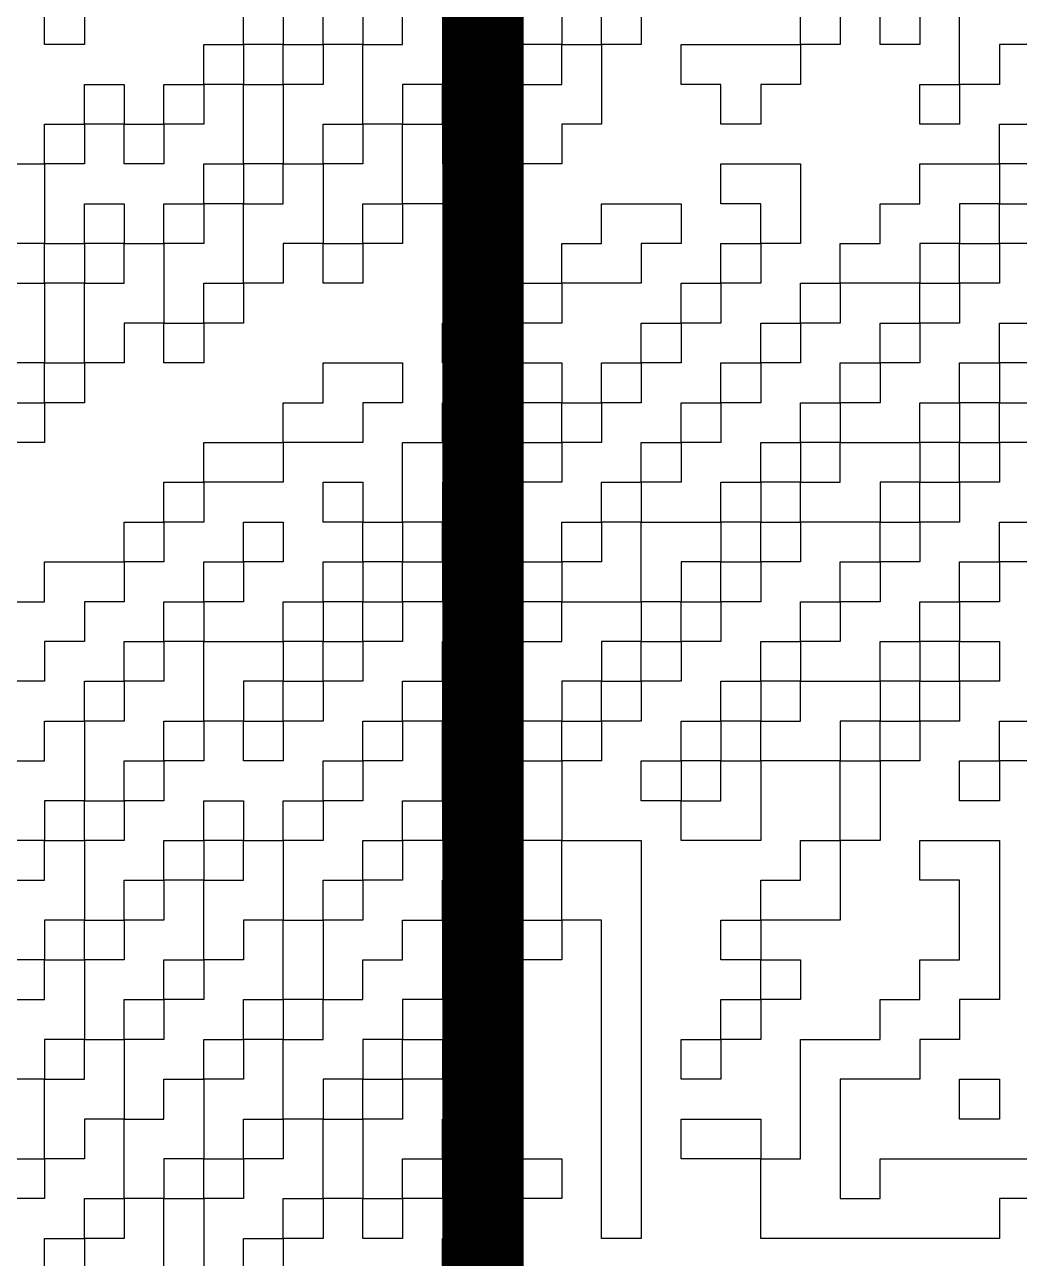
# Model space of a CAD drawing. Header units: inches. Extents: x 0.02 to 6.01, y 0.01 to 5.6.
# Drawn here: x 2.8436 to 2.966, y 2.4293 to 2.581 of the extents above; entities that cross this region are included whole.
import ezdxf

# ---------------------------------------------------------------- set-up
doc = ezdxf.new("R2010")
doc.units = ezdxf.units.IN
doc.header["$MEASUREMENT"] = 0
for name, color, linetype in [('Bottom Layer', 5, 'Continuous'), ('Bottom Overlay', 54, 'Continuous'), ('Top Layer', 1, 'Continuous'), ('Top Overlay', 2, 'Continuous')]:
    doc.layers.add(name, color=color, linetype=linetype)

msp = doc.modelspace()

# ---------------------------------------------------------------- linework, layer by layer
at = {"layer": 'Bottom Layer'}
msp.add_lwpolyline([(3.00371, 0.01993, 0.01, 0.01, -0.378866), (0.02422, 2.65597, 0.01, 0.01, 0)], format="xyseb", dxfattribs=at)
at = {"layer": 'Bottom Overlay'}
for p, q in [((2.87056, 2.57855), (2.87056, 2.58833)), ((2.87545, 2.58833), (2.87545, 2.57855)), ((2.84609, 2.57855), (2.84609, 2.58344)), ((2.85099, 2.58344), (2.85099, 2.57855)), ((2.88035, 2.57855), (2.88035, 2.58344)), ((2.88524, 2.58344), (2.88524, 2.57855)), ((2.89013, 2.57855), (2.89013, 2.58344)), ((2.89503, 2.58344), (2.89503, 2.57365)), ((2.90481, 2.57855), (2.90481, 2.58344)), ((2.90971, 2.58344), (2.90971, 2.57855)), ((2.9146, 2.57855), (2.9146, 2.58344)), ((2.91949, 2.58344), (2.91949, 2.57855)), ((2.93907, 2.57855), (2.93907, 2.58344)), ((2.94396, 2.58344), (2.94396, 2.57855)), ((2.94885, 2.57855), (2.94885, 2.58344)), ((2.95375, 2.58344), (2.95375, 2.57855)), ((2.95864, 2.57855), (2.95864, 2.58344)), ((2.85099, 2.57855), (2.84609, 2.57855)), ((2.86567, 2.57365), (2.86567, 2.57855)), ((2.86567, 2.57855), (2.87056, 2.57855)), ((2.87056, 2.57855), (2.87056, 2.57365)), ((2.87545, 2.57855), (2.87056, 2.57855)), ((2.87545, 2.57365), (2.87545, 2.57855)), ((2.87545, 2.57855), (2.88035, 2.57855)), ((2.88524, 2.57855), (2.88035, 2.57855)), ((2.88035, 2.57855), (2.88035, 2.57365)), ((2.88524, 2.56876), (2.88524, 2.57855)), ((2.88524, 2.57855), (2.89013, 2.57855)), ((2.89992, 2.57365), (2.89992, 2.57855)), ((2.89992, 2.57855), (2.90481, 2.57855)), ((2.90481, 2.57855), (2.90481, 2.57365)), ((2.90971, 2.57855), (2.90481, 2.57855)), ((2.90971, 2.57855), (2.9146, 2.57855)), ((2.90971, 2.57365), (2.90971, 2.57855)), ((2.91949, 2.57855), (2.9146, 2.57855)), ((2.9146, 2.57855), (2.9146, 2.56876)), ((2.92439, 2.57365), (2.92439, 2.57855)), ((2.92439, 2.57855), (2.93417, 2.57855)), ((2.93417, 2.57855), (2.93907, 2.57855)), ((2.94396, 2.57855), (2.93907, 2.57855)), ((2.93907, 2.57855), (2.93907, 2.57365)), ((2.95375, 2.57855), (2.94885, 2.57855)), ((2.95864, 2.57365), (2.95864, 2.57855)), ((2.96843, 2.57855), (2.96353, 2.57855)), ((2.96353, 2.57855), (2.96353, 2.57365)), ((2.85099, 2.56876), (2.85099, 2.57365)), ((2.85099, 2.57365), (2.85588, 2.57365)), ((2.85588, 2.57365), (2.85588, 2.56876)), ((2.86077, 2.56876), (2.86077, 2.57365)), ((2.86077, 2.57365), (2.86567, 2.57365)), ((2.87056, 2.57365), (2.86567, 2.57365)), ((2.86567, 2.57365), (2.86567, 2.56876)), ((2.87056, 2.56876), (2.87056, 2.57365)), ((2.87056, 2.57365), (2.87545, 2.57365)), ((2.87545, 2.57365), (2.87545, 2.56387)), ((2.88035, 2.57365), (2.87545, 2.57365)), ((2.89503, 2.57365), (2.89013, 2.57365)), ((2.89013, 2.57365), (2.89013, 2.56876)), ((2.89503, 2.56876), (2.89503, 2.57365)), ((2.89503, 2.57365), (2.89992, 2.57365)), ((2.89992, 2.57365), (2.89992, 2.56876)), ((2.90481, 2.57365), (2.89992, 2.57365)), ((2.90481, 2.56876), (2.90481, 2.57365)), ((2.90481, 2.57365), (2.90971, 2.57365)), ((2.92928, 2.57365), (2.92439, 2.57365)), ((2.92928, 2.56876), (2.92928, 2.57365)), ((2.93907, 2.57365), (2.93417, 2.57365)), ((2.93417, 2.57365), (2.93417, 2.56876)), ((2.95375, 2.56876), (2.95375, 2.57365)), ((2.95375, 2.57365), (2.95864, 2.57365)), ((2.95864, 2.57365), (2.95864, 2.56876)), ((2.96353, 2.57365), (2.95864, 2.57365)), ((2.84609, 2.56876), (2.85099, 2.56876)), ((2.84609, 2.56387), (2.84609, 2.56876)), ((2.85099, 2.56876), (2.85099, 2.56387)), ((2.85588, 2.56876), (2.85099, 2.56876)), ((2.85588, 2.56387), (2.85588, 2.56876)), ((2.85588, 2.56876), (2.86077, 2.56876)), ((2.86567, 2.56876), (2.86077, 2.56876)), ((2.86077, 2.56876), (2.86077, 2.56387)), ((2.87056, 2.56387), (2.87056, 2.56876)), ((2.88035, 2.56387), (2.88035, 2.56876)), ((2.88035, 2.56876), (2.88524, 2.56876)), ((2.88524, 2.56876), (2.88524, 2.56387)), ((2.89013, 2.56876), (2.88524, 2.56876)), ((2.89013, 2.55897), (2.89013, 2.56876)), ((2.89013, 2.56876), (2.89503, 2.56876)), ((2.89992, 2.56876), (2.89503, 2.56876)), ((2.89503, 2.56876), (2.89503, 2.56387)), ((2.89992, 2.56387), (2.89992, 2.56876)), ((2.89992, 2.56876), (2.90481, 2.56876)), ((2.9146, 2.56876), (2.90971, 2.56876)), ((2.90971, 2.56876), (2.90971, 2.56387)), ((2.93417, 2.56876), (2.92928, 2.56876)), ((2.95864, 2.56876), (2.95375, 2.56876)), ((2.96353, 2.56387), (2.96353, 2.56876)), ((2.96353, 2.56876), (2.96843, 2.56876)), ((2.8412, 2.56387), (2.84609, 2.56387)), ((2.85099, 2.56387), (2.84609, 2.56387)), ((2.84609, 2.56387), (2.84609, 2.55408)), ((2.86077, 2.56387), (2.85588, 2.56387)), ((2.86567, 2.56387), (2.87056, 2.56387)), ((2.86567, 2.55897), (2.86567, 2.56387)), ((2.87545, 2.56387), (2.87056, 2.56387)), ((2.87056, 2.56387), (2.87056, 2.55897)), ((2.87545, 2.55897), (2.87545, 2.56387)), ((2.87545, 2.56387), (2.88035, 2.56387)), ((2.88035, 2.56387), (2.88035, 2.55897)), ((2.88524, 2.56387), (2.88035, 2.56387)), ((2.89503, 2.56387), (2.89992, 2.56387)), ((2.90971, 2.56387), (2.90481, 2.56387)), ((2.90481, 2.56387), (2.90481, 2.55897)), ((2.92928, 2.55897), (2.92928, 2.56387)), ((2.92928, 2.56387), (2.93907, 2.56387)), ((2.93907, 2.56387), (2.93907, 2.55408)), ((2.95375, 2.55897), (2.95375, 2.56387)), ((2.95375, 2.56387), (2.96353, 2.56387)), ((2.96843, 2.56387), (2.96353, 2.56387)), ((2.96353, 2.56387), (2.96353, 2.55897)), ((2.85099, 2.55408), (2.85099, 2.55897)), ((2.85099, 2.55897), (2.85588, 2.55897)), ((2.85588, 2.55897), (2.85588, 2.55408)), ((2.86077, 2.55408), (2.86077, 2.55897)), ((2.86077, 2.55897), (2.86567, 2.55897)), ((2.86567, 2.55897), (2.86567, 2.55408)), ((2.87056, 2.55897), (2.86567, 2.55897)), ((2.87056, 2.54919), (2.87056, 2.55897)), ((2.87056, 2.55897), (2.87545, 2.55897)), ((2.88035, 2.55897), (2.88035, 2.55408)), ((2.88524, 2.55408), (2.88524, 2.55897)), ((2.88524, 2.55897), (2.89013, 2.55897)), ((2.89013, 2.55897), (2.89013, 2.55408)), ((2.90481, 2.55897), (2.89013, 2.55897)), ((2.9146, 2.55408), (2.9146, 2.55897)), ((2.9146, 2.55897), (2.92439, 2.55897)), ((2.92439, 2.55897), (2.92439, 2.55408)), ((2.93417, 2.55897), (2.92928, 2.55897)), ((2.93417, 2.55408), (2.93417, 2.55897)), ((2.94885, 2.55408), (2.94885, 2.55897)), ((2.94885, 2.55897), (2.95375, 2.55897)), ((2.96353, 2.55897), (2.95864, 2.55897)), ((2.95864, 2.55897), (2.95864, 2.55408)), ((2.96353, 2.55408), (2.96353, 2.55897)), ((2.96353, 2.55897), (2.96843, 2.55897)), ((2.84609, 2.55408), (2.8412, 2.55408)), ((2.84609, 2.55408), (2.85099, 2.55408)), ((2.84609, 2.54919), (2.84609, 2.55408)), ((2.85588, 2.55408), (2.85099, 2.55408)), ((2.85099, 2.55408), (2.85099, 2.54919)), ((2.85588, 2.54919), (2.85588, 2.55408)), ((2.85588, 2.55408), (2.86077, 2.55408)), ((2.86567, 2.55408), (2.86077, 2.55408)), ((2.86077, 2.55408), (2.86077, 2.54429)), ((2.88035, 2.55408), (2.87545, 2.55408)), ((2.87545, 2.55408), (2.87545, 2.54919)), ((2.88035, 2.55408), (2.88524, 2.55408)), ((2.88035, 2.54919), (2.88035, 2.55408)), ((2.88524, 2.55408), (2.88524, 2.54919)), ((2.89013, 2.55408), (2.88524, 2.55408)), ((2.90971, 2.54919), (2.90971, 2.55408)), ((2.90971, 2.55408), (2.9146, 2.55408)), ((2.92439, 2.55408), (2.91949, 2.55408)), ((2.91949, 2.55408), (2.91949, 2.54919)), ((2.92928, 2.54919), (2.92928, 2.55408)), ((2.92928, 2.55408), (2.93417, 2.55408)), ((2.93417, 2.55408), (2.93417, 2.54919)), ((2.93907, 2.55408), (2.93417, 2.55408)), ((2.94396, 2.54919), (2.94396, 2.55408)), ((2.94396, 2.55408), (2.94885, 2.55408)), ((2.95864, 2.55408), (2.95375, 2.55408)), ((2.95375, 2.55408), (2.95375, 2.54919)), ((2.95864, 2.54919), (2.95864, 2.55408)), ((2.95864, 2.55408), (2.96353, 2.55408)), ((2.97332, 2.55408), (2.96353, 2.55408)), ((2.96353, 2.55408), (2.96353, 2.54919)), ((2.8412, 2.54919), (2.84609, 2.54919)), ((2.84609, 2.54919), (2.84609, 2.54429)), ((2.85099, 2.54919), (2.84609, 2.54919)), ((2.85099, 2.5394), (2.85099, 2.54919)), ((2.85099, 2.54919), (2.85588, 2.54919)), ((2.86567, 2.54429), (2.86567, 2.54919)), ((2.86567, 2.54919), (2.87056, 2.54919)), ((2.87056, 2.54919), (2.87056, 2.54429)), ((2.87545, 2.54919), (2.87056, 2.54919)), ((2.88524, 2.54919), (2.88035, 2.54919)), ((2.89992, 2.54429), (2.89992, 2.54919)), ((2.89992, 2.54919), (2.90971, 2.54919)), ((2.90971, 2.54919), (2.90971, 2.54429)), ((2.91949, 2.54919), (2.90971, 2.54919)), ((2.92439, 2.54429), (2.92439, 2.54919)), ((2.92439, 2.54919), (2.92928, 2.54919)), ((2.92928, 2.54919), (2.92928, 2.54429)), ((2.93417, 2.54919), (2.92928, 2.54919)), ((2.93907, 2.54429), (2.93907, 2.54919)), ((2.93907, 2.54919), (2.94396, 2.54919)), ((2.94396, 2.54919), (2.94396, 2.54429)), ((2.95375, 2.54919), (2.94396, 2.54919)), ((2.95375, 2.54429), (2.95375, 2.54919)), ((2.95375, 2.54919), (2.95864, 2.54919)), ((2.96353, 2.54919), (2.95864, 2.54919)), ((2.95864, 2.54919), (2.95864, 2.54429)), ((2.84609, 2.54429), (2.84609, 2.5394)), ((2.86077, 2.54429), (2.85588, 2.54429)), ((2.85588, 2.54429), (2.85588, 2.5394)), ((2.86077, 2.54429), (2.86567, 2.54429)), ((2.86077, 2.5394), (2.86077, 2.54429)), ((2.87056, 2.54429), (2.86567, 2.54429)), ((2.86567, 2.54429), (2.86567, 2.5394)), ((2.89503, 2.54429), (2.89992, 2.54429)), ((2.89503, 2.5394), (2.89503, 2.54429)), ((2.90971, 2.54429), (2.89992, 2.54429)), ((2.89992, 2.54429), (2.89992, 2.5394)), ((2.91949, 2.54429), (2.92439, 2.54429)), ((2.91949, 2.5394), (2.91949, 2.54429)), ((2.92928, 2.54429), (2.92439, 2.54429)), ((2.92439, 2.54429), (2.92439, 2.5394)), ((2.93417, 2.5394), (2.93417, 2.54429)), ((2.93417, 2.54429), (2.93907, 2.54429)), ((2.94396, 2.54429), (2.93907, 2.54429)), ((2.93907, 2.54429), (2.93907, 2.5394)), ((2.94885, 2.5394), (2.94885, 2.54429)), ((2.94885, 2.54429), (2.95375, 2.54429)), ((2.95375, 2.54429), (2.95375, 2.5394)), ((2.95864, 2.54429), (2.95375, 2.54429)), ((2.96353, 2.5394), (2.96353, 2.54429)), ((2.96353, 2.54429), (2.96843, 2.54429)), ((2.84609, 2.5394), (2.8412, 2.5394)), ((2.84609, 2.53451), (2.84609, 2.5394)), ((2.84609, 2.5394), (2.85099, 2.5394)), ((2.85099, 2.5394), (2.85099, 2.53451)), ((2.85588, 2.5394), (2.85099, 2.5394)), ((2.86567, 2.5394), (2.86077, 2.5394)), ((2.88035, 2.53451), (2.88035, 2.5394)), ((2.88035, 2.5394), (2.89013, 2.5394)), ((2.89013, 2.5394), (2.89013, 2.53451)), ((2.89992, 2.5394), (2.89503, 2.5394)), ((2.90481, 2.53451), (2.90481, 2.5394)), ((2.90481, 2.5394), (2.90971, 2.5394)), ((2.90971, 2.5394), (2.90971, 2.53451)), ((2.9146, 2.53451), (2.9146, 2.5394)), ((2.9146, 2.5394), (2.91949, 2.5394)), ((2.91949, 2.5394), (2.91949, 2.53451)), ((2.92439, 2.5394), (2.91949, 2.5394)), ((2.92928, 2.5394), (2.93417, 2.5394)), ((2.92928, 2.53451), (2.92928, 2.5394)), ((2.93907, 2.5394), (2.93417, 2.5394)), ((2.93417, 2.5394), (2.93417, 2.53451)), ((2.94396, 2.53451), (2.94396, 2.5394)), ((2.94396, 2.5394), (2.94885, 2.5394)), ((2.95375, 2.5394), (2.94885, 2.5394)), ((2.94885, 2.5394), (2.94885, 2.53451)), ((2.95864, 2.53451), (2.95864, 2.5394)), ((2.95864, 2.5394), (2.96353, 2.5394)), ((2.96843, 2.5394), (2.96353, 2.5394)), ((2.96353, 2.5394), (2.96353, 2.53451)), ((2.8412, 2.53451), (2.84609, 2.53451)), ((2.85099, 2.53451), (2.84609, 2.53451)), ((2.84609, 2.53451), (2.84609, 2.52961)), ((2.87545, 2.52961), (2.87545, 2.53451)), ((2.87545, 2.53451), (2.88035, 2.53451)), ((2.89013, 2.53451), (2.88524, 2.53451)), ((2.88524, 2.53451), (2.88524, 2.52961)), ((2.89503, 2.52961), (2.89503, 2.53451)), ((2.89503, 2.53451), (2.90481, 2.53451)), ((2.90971, 2.53451), (2.90481, 2.53451)), ((2.90481, 2.53451), (2.90481, 2.52961)), ((2.90971, 2.52961), (2.90971, 2.53451)), ((2.90971, 2.53451), (2.9146, 2.53451)), ((2.91949, 2.53451), (2.9146, 2.53451)), ((2.9146, 2.53451), (2.9146, 2.52961)), ((2.92439, 2.52961), (2.92439, 2.53451)), ((2.92439, 2.53451), (2.92928, 2.53451)), ((2.92928, 2.53451), (2.92928, 2.52961)), ((2.93417, 2.53451), (2.92928, 2.53451)), ((2.93907, 2.52961), (2.93907, 2.53451)), ((2.93907, 2.53451), (2.94396, 2.53451)), ((2.94885, 2.53451), (2.94396, 2.53451)), ((2.94396, 2.53451), (2.94396, 2.52961)), ((2.95375, 2.52961), (2.95375, 2.53451)), ((2.95375, 2.53451), (2.95864, 2.53451)), ((2.96353, 2.53451), (2.95864, 2.53451)), ((2.95864, 2.53451), (2.95864, 2.52961)), ((2.96353, 2.52961), (2.96353, 2.53451)), ((2.96353, 2.53451), (2.96843, 2.53451)), ((2.84609, 2.52961), (2.8412, 2.52961)), ((2.86567, 2.52472), (2.86567, 2.52961)), ((2.86567, 2.52961), (2.87545, 2.52961)), ((2.87545, 2.52961), (2.87545, 2.52472)), ((2.88524, 2.52961), (2.87545, 2.52961)), ((2.89013, 2.51983), (2.89013, 2.52961)), ((2.89013, 2.52961), (2.89503, 2.52961)), ((2.90481, 2.52961), (2.89992, 2.52961)), ((2.89992, 2.52961), (2.89992, 2.52472)), ((2.90481, 2.52961), (2.90971, 2.52961)), ((2.90481, 2.52472), (2.90481, 2.52961)), ((2.9146, 2.52961), (2.90971, 2.52961)), ((2.90971, 2.52961), (2.90971, 2.52472)), ((2.91949, 2.52472), (2.91949, 2.52961)), ((2.91949, 2.52961), (2.92439, 2.52961)), ((2.92439, 2.52961), (2.92439, 2.52472)), ((2.92928, 2.52961), (2.92439, 2.52961)), ((2.93417, 2.52472), (2.93417, 2.52961)), ((2.93417, 2.52961), (2.93907, 2.52961)), ((2.94396, 2.52961), (2.93907, 2.52961)), ((2.93907, 2.52961), (2.93907, 2.52472)), ((2.94396, 2.52472), (2.94396, 2.52961)), ((2.94396, 2.52961), (2.94885, 2.52961)), ((2.94885, 2.52961), (2.95375, 2.52961)), ((2.95864, 2.52961), (2.95375, 2.52961)), ((2.95375, 2.52961), (2.95375, 2.52472)), ((2.95864, 2.52472), (2.95864, 2.52961)), ((2.95864, 2.52961), (2.96353, 2.52961)), ((2.96353, 2.52961), (2.96353, 2.52472)), ((2.97332, 2.52961), (2.96353, 2.52961)), ((2.86077, 2.51983), (2.86077, 2.52472)), ((2.86077, 2.52472), (2.86567, 2.52472)), ((2.86567, 2.52472), (2.86567, 2.51983)), ((2.87545, 2.52472), (2.86567, 2.52472)), ((2.88035, 2.52472), (2.88524, 2.52472)), ((2.88035, 2.51983), (2.88035, 2.52472)), ((2.88524, 2.52472), (2.88524, 2.51983)), ((2.89992, 2.52472), (2.89503, 2.52472)), ((2.89503, 2.52472), (2.89503, 2.51983)), ((2.89992, 2.51983), (2.89992, 2.52472)), ((2.89992, 2.52472), (2.90481, 2.52472)), ((2.90481, 2.52472), (2.90481, 2.51983)), ((2.90971, 2.52472), (2.90481, 2.52472)), ((2.9146, 2.51983), (2.9146, 2.52472)), ((2.9146, 2.52472), (2.91949, 2.52472)), ((2.92439, 2.52472), (2.91949, 2.52472)), ((2.91949, 2.52472), (2.91949, 2.51983)), ((2.92928, 2.51983), (2.92928, 2.52472)), ((2.92928, 2.52472), (2.93417, 2.52472)), ((2.93417, 2.52472), (2.93417, 2.51983)), ((2.93907, 2.52472), (2.93417, 2.52472)), ((2.93907, 2.51983), (2.93907, 2.52472)), ((2.93907, 2.52472), (2.94396, 2.52472)), ((2.95375, 2.52472), (2.94885, 2.52472)), ((2.94885, 2.52472), (2.94885, 2.51983)), ((2.95375, 2.52472), (2.95864, 2.52472)), ((2.95375, 2.51983), (2.95375, 2.52472)), ((2.95864, 2.52472), (2.95864, 2.51983)), ((2.96353, 2.52472), (2.95864, 2.52472)), ((2.85588, 2.51493), (2.85588, 2.51983)), ((2.85588, 2.51983), (2.86077, 2.51983)), ((2.86567, 2.51983), (2.86077, 2.51983)), ((2.86077, 2.51983), (2.86077, 2.51493)), ((2.87056, 2.51493), (2.87056, 2.51983)), ((2.87056, 2.51983), (2.87545, 2.51983)), ((2.87545, 2.51983), (2.87545, 2.51493)), ((2.88524, 2.51983), (2.88035, 2.51983)), ((2.88524, 2.51493), (2.88524, 2.51983)), ((2.88524, 2.51983), (2.89013, 2.51983)), ((2.89013, 2.51983), (2.89013, 2.51493)), ((2.89503, 2.51983), (2.89013, 2.51983)), ((2.89503, 2.51493), (2.89503, 2.51983)), ((2.89503, 2.51983), (2.89992, 2.51983)), ((2.89992, 2.51983), (2.89992, 2.51493)), ((2.90481, 2.51983), (2.89992, 2.51983)), ((2.90971, 2.51493), (2.90971, 2.51983)), ((2.90971, 2.51983), (2.9146, 2.51983)), ((2.9146, 2.51983), (2.9146, 2.51493)), ((2.91949, 2.51983), (2.9146, 2.51983)), ((2.91949, 2.51004), (2.91949, 2.51983)), ((2.91949, 2.51983), (2.92928, 2.51983)), ((2.93417, 2.51983), (2.92928, 2.51983)), ((2.92928, 2.51983), (2.92928, 2.51493)), ((2.93417, 2.51493), (2.93417, 2.51983)), ((2.93417, 2.51983), (2.93907, 2.51983)), ((2.93907, 2.51983), (2.93907, 2.51493)), ((2.94885, 2.51983), (2.93907, 2.51983)), ((2.94885, 2.51493), (2.94885, 2.51983)), ((2.94885, 2.51983), (2.95375, 2.51983)), ((2.95375, 2.51983), (2.95375, 2.51493)), ((2.95864, 2.51983), (2.95375, 2.51983)), ((2.96353, 2.51493), (2.96353, 2.51983)), ((2.96353, 2.51983), (2.96843, 2.51983)), ((2.84609, 2.51004), (2.84609, 2.51493)), ((2.84609, 2.51493), (2.85588, 2.51493)), ((2.86077, 2.51493), (2.85588, 2.51493)), ((2.85588, 2.51493), (2.85588, 2.51004)), ((2.86567, 2.51004), (2.86567, 2.51493)), ((2.86567, 2.51493), (2.87056, 2.51493)), ((2.87545, 2.51493), (2.87056, 2.51493)), ((2.87056, 2.51493), (2.87056, 2.51004)), ((2.88035, 2.51004), (2.88035, 2.51493)), ((2.88035, 2.51493), (2.88524, 2.51493)), ((2.88524, 2.51493), (2.88524, 2.51004)), ((2.89013, 2.51493), (2.88524, 2.51493)), ((2.89013, 2.51004), (2.89013, 2.51493)), ((2.89013, 2.51493), (2.89503, 2.51493)), ((2.89503, 2.51493), (2.89503, 2.51004)), ((2.89992, 2.51493), (2.89503, 2.51493)), ((2.90481, 2.51004), (2.90481, 2.51493)), ((2.90481, 2.51493), (2.90971, 2.51493)), ((2.90971, 2.51493), (2.90971, 2.51004)), ((2.9146, 2.51493), (2.90971, 2.51493)), ((2.92439, 2.51493), (2.92439, 2.51004)), ((2.92928, 2.51493), (2.92439, 2.51493)), ((2.92928, 2.51004), (2.92928, 2.51493)), ((2.92928, 2.51493), (2.93417, 2.51493)), ((2.93417, 2.51493), (2.93417, 2.51004)), ((2.93907, 2.51493), (2.93417, 2.51493)), ((2.94396, 2.51004), (2.94396, 2.51493)), ((2.94396, 2.51493), (2.94885, 2.51493)), ((2.94885, 2.51493), (2.94885, 2.51004)), ((2.95375, 2.51493), (2.94885, 2.51493)), ((2.95864, 2.51004), (2.95864, 2.51493)), ((2.95864, 2.51493), (2.96353, 2.51493)), ((2.96843, 2.51493), (2.96353, 2.51493)), ((2.96353, 2.51493), (2.96353, 2.51004)), ((2.8412, 2.51004), (2.84609, 2.51004)), ((2.85588, 2.51004), (2.85099, 2.51004)), ((2.85099, 2.51004), (2.85099, 2.50515)), ((2.86077, 2.50515), (2.86077, 2.51004)), ((2.86077, 2.51004), (2.86567, 2.51004)), ((2.86567, 2.51004), (2.86567, 2.50515)), ((2.87056, 2.51004), (2.86567, 2.51004)), ((2.87545, 2.51004), (2.88035, 2.51004)), ((2.87545, 2.50515), (2.87545, 2.51004)), ((2.88035, 2.51004), (2.88035, 2.50515)), ((2.88524, 2.51004), (2.88035, 2.51004)), ((2.88524, 2.50515), (2.88524, 2.51004)), ((2.88524, 2.51004), (2.89013, 2.51004)), ((2.89013, 2.51004), (2.89013, 2.50515)), ((2.89503, 2.51004), (2.89013, 2.51004)), ((2.89992, 2.51004), (2.90481, 2.51004)), ((2.89992, 2.50515), (2.89992, 2.51004)), ((2.90971, 2.51004), (2.90481, 2.51004)), ((2.90481, 2.51004), (2.90481, 2.50515)), ((2.90971, 2.50515), (2.90971, 2.51004)), ((2.90971, 2.51004), (2.91949, 2.51004)), ((2.91949, 2.51004), (2.91949, 2.50515)), ((2.92439, 2.51004), (2.91949, 2.51004)), ((2.92439, 2.50515), (2.92439, 2.51004)), ((2.92439, 2.51004), (2.92928, 2.51004)), ((2.92928, 2.51004), (2.92928, 2.50515)), ((2.93417, 2.51004), (2.92928, 2.51004)), ((2.93907, 2.50515), (2.93907, 2.51004)), ((2.93907, 2.51004), (2.94396, 2.51004)), ((2.94396, 2.51004), (2.94396, 2.50515)), ((2.94885, 2.51004), (2.94396, 2.51004)), ((2.95375, 2.50515), (2.95375, 2.51004)), ((2.95375, 2.51004), (2.95864, 2.51004)), ((2.95864, 2.51004), (2.95864, 2.50515)), ((2.96353, 2.51004), (2.95864, 2.51004)), ((2.85099, 2.50515), (2.84609, 2.50515)), ((2.84609, 2.50515), (2.84609, 2.50025)), ((2.85588, 2.50025), (2.85588, 2.50515)), ((2.85588, 2.50515), (2.86077, 2.50515)), ((2.86567, 2.50515), (2.86077, 2.50515)), ((2.86077, 2.50515), (2.86077, 2.50025)), ((2.86567, 2.49536), (2.86567, 2.50515)), ((2.86567, 2.50515), (2.87545, 2.50515)), ((2.88035, 2.50515), (2.87545, 2.50515)), ((2.87545, 2.50515), (2.87545, 2.50025)), ((2.88035, 2.50515), (2.88524, 2.50515)), ((2.88035, 2.50025), (2.88035, 2.50515)), ((2.89013, 2.50515), (2.88524, 2.50515)), ((2.88524, 2.50515), (2.88524, 2.50025)), ((2.89503, 2.50025), (2.89503, 2.50515)), ((2.89503, 2.50515), (2.89992, 2.50515)), ((2.89992, 2.50515), (2.89992, 2.50025)), ((2.90481, 2.50515), (2.89992, 2.50515)), ((2.90481, 2.50025), (2.90481, 2.50515)), ((2.90481, 2.50515), (2.90971, 2.50515)), ((2.91949, 2.50515), (2.9146, 2.50515)), ((2.9146, 2.50515), (2.9146, 2.50025)), ((2.91949, 2.50025), (2.91949, 2.50515)), ((2.91949, 2.50515), (2.92439, 2.50515)), ((2.92928, 2.50515), (2.92439, 2.50515)), ((2.92439, 2.50515), (2.92439, 2.50025)), ((2.93417, 2.50515), (2.93907, 2.50515)), ((2.93417, 2.50025), (2.93417, 2.50515)), ((2.93907, 2.50515), (2.93907, 2.50025)), ((2.94396, 2.50515), (2.93907, 2.50515)), ((2.94885, 2.50515), (2.95375, 2.50515)), ((2.94885, 2.50025), (2.94885, 2.50515)), ((2.95864, 2.50515), (2.95375, 2.50515)), ((2.95375, 2.50515), (2.95375, 2.50025)), ((2.95864, 2.50515), (2.96353, 2.50515)), ((2.95864, 2.50025), (2.95864, 2.50515)), ((2.96353, 2.50515), (2.96353, 2.50025)), ((2.84609, 2.50025), (2.83631, 2.50025)), ((2.85099, 2.49536), (2.85099, 2.50025)), ((2.85099, 2.50025), (2.85588, 2.50025)), ((2.85588, 2.50025), (2.85588, 2.49536)), ((2.86077, 2.50025), (2.85588, 2.50025)), ((2.87545, 2.50025), (2.87056, 2.50025)), ((2.87056, 2.50025), (2.87056, 2.49536)), ((2.87545, 2.50025), (2.88035, 2.50025)), ((2.87545, 2.49536), (2.87545, 2.50025)), ((2.88524, 2.50025), (2.88035, 2.50025)), ((2.88035, 2.50025), (2.88035, 2.49536)), ((2.89013, 2.50025), (2.89503, 2.50025)), ((2.89013, 2.49536), (2.89013, 2.50025)), ((2.89503, 2.50025), (2.89503, 2.49536)), ((2.89992, 2.50025), (2.89503, 2.50025)), ((2.89992, 2.49536), (2.89992, 2.50025)), ((2.89992, 2.50025), (2.90481, 2.50025)), ((2.9146, 2.50025), (2.90971, 2.50025)), ((2.90971, 2.50025), (2.90971, 2.49536)), ((2.9146, 2.49536), (2.9146, 2.50025)), ((2.9146, 2.50025), (2.91949, 2.50025)), ((2.92439, 2.50025), (2.91949, 2.50025)), ((2.91949, 2.50025), (2.91949, 2.49536)), ((2.92928, 2.49536), (2.92928, 2.50025)), ((2.92928, 2.50025), (2.93417, 2.50025)), ((2.93907, 2.50025), (2.93417, 2.50025)), ((2.93417, 2.50025), (2.93417, 2.49536)), ((2.93907, 2.49536), (2.93907, 2.50025)), ((2.93907, 2.50025), (2.94885, 2.50025)), ((2.94885, 2.50025), (2.94885, 2.49536)), ((2.95375, 2.50025), (2.94885, 2.50025)), ((2.95375, 2.50025), (2.95864, 2.50025)), ((2.95375, 2.49536), (2.95375, 2.50025)), ((2.96353, 2.50025), (2.95864, 2.50025)), ((2.95864, 2.50025), (2.95864, 2.49536)), ((2.84609, 2.49047), (2.84609, 2.49536)), ((2.84609, 2.49536), (2.85099, 2.49536)), ((2.85099, 2.49536), (2.85099, 2.48557)), ((2.85588, 2.49536), (2.85099, 2.49536)), ((2.86077, 2.49047), (2.86077, 2.49536)), ((2.86077, 2.49536), (2.86567, 2.49536)), ((2.86567, 2.49536), (2.86567, 2.49047)), ((2.87056, 2.49536), (2.86567, 2.49536)), ((2.87056, 2.49047), (2.87056, 2.49536)), ((2.87056, 2.49536), (2.87545, 2.49536)), ((2.87545, 2.49536), (2.87545, 2.49047)), ((2.88035, 2.49536), (2.87545, 2.49536)), ((2.88524, 2.49047), (2.88524, 2.49536)), ((2.88524, 2.49536), (2.89013, 2.49536)), ((2.89503, 2.49536), (2.89013, 2.49536)), ((2.89013, 2.49536), (2.89013, 2.49047)), ((2.89503, 2.48557), (2.89503, 2.49536)), ((2.89503, 2.49536), (2.89992, 2.49536)), ((2.90481, 2.49536), (2.90481, 2.49047)), ((2.90971, 2.49536), (2.90481, 2.49536)), ((2.90971, 2.49047), (2.90971, 2.49536)), ((2.90971, 2.49536), (2.9146, 2.49536)), ((2.9146, 2.49536), (2.9146, 2.49047)), ((2.91949, 2.49536), (2.9146, 2.49536)), ((2.92439, 2.49047), (2.92439, 2.49536)), ((2.92439, 2.49536), (2.92928, 2.49536)), ((2.92928, 2.49536), (2.92928, 2.49047)), ((2.93417, 2.49536), (2.92928, 2.49536)), ((2.93417, 2.49047), (2.93417, 2.49536)), ((2.93417, 2.49536), (2.93907, 2.49536)), ((2.94885, 2.49536), (2.94396, 2.49536)), ((2.94396, 2.49536), (2.94396, 2.49047)), ((2.94885, 2.49536), (2.95375, 2.49536)), ((2.94885, 2.49047), (2.94885, 2.49536)), ((2.95864, 2.49536), (2.95375, 2.49536)), ((2.95375, 2.49536), (2.95375, 2.49047)), ((2.96353, 2.49536), (2.96843, 2.49536)), ((2.96353, 2.49047), (2.96353, 2.49536)), ((2.8412, 2.49047), (2.84609, 2.49047)), ((2.85588, 2.48557), (2.85588, 2.49047)), ((2.85588, 2.49047), (2.86077, 2.49047)), ((2.86077, 2.49047), (2.86077, 2.48557)), ((2.86567, 2.49047), (2.86077, 2.49047)), ((2.87545, 2.49047), (2.87056, 2.49047)), ((2.88035, 2.48557), (2.88035, 2.49047)), ((2.88035, 2.49047), (2.88524, 2.49047)), ((2.89013, 2.49047), (2.88524, 2.49047)), ((2.88524, 2.49047), (2.88524, 2.48557)), ((2.90481, 2.49047), (2.89992, 2.49047)), ((2.89992, 2.49047), (2.89992, 2.48557)), ((2.90481, 2.49047), (2.90971, 2.49047)), ((2.90481, 2.48557), (2.90481, 2.49047)), ((2.90971, 2.49047), (2.90971, 2.48068)), ((2.9146, 2.49047), (2.90971, 2.49047)), ((2.91949, 2.48557), (2.91949, 2.49047)), ((2.91949, 2.49047), (2.92439, 2.49047)), ((2.92439, 2.49047), (2.92439, 2.48557)), ((2.92928, 2.49047), (2.92439, 2.49047)), ((2.92928, 2.48557), (2.92928, 2.49047)), ((2.92928, 2.49047), (2.93417, 2.49047)), ((2.94396, 2.49047), (2.93417, 2.49047)), ((2.93417, 2.49047), (2.93417, 2.48068)), ((2.94396, 2.48557), (2.94396, 2.49047)), ((2.94396, 2.49047), (2.94885, 2.49047)), ((2.94885, 2.49047), (2.94885, 2.48068)), ((2.95375, 2.49047), (2.94885, 2.49047)), ((2.95864, 2.49047), (2.96353, 2.49047)), ((2.95864, 2.48557), (2.95864, 2.49047)), ((2.96843, 2.49047), (2.96353, 2.49047)), ((2.96353, 2.49047), (2.96353, 2.48557)), ((2.85099, 2.48557), (2.84609, 2.48557)), ((2.84609, 2.48557), (2.84609, 2.48068)), ((2.85099, 2.48557), (2.85588, 2.48557)), ((2.85099, 2.48068), (2.85099, 2.48557)), ((2.86077, 2.48557), (2.85588, 2.48557)), ((2.85588, 2.48557), (2.85588, 2.48068)), ((2.86567, 2.48068), (2.86567, 2.48557)), ((2.86567, 2.48557), (2.87056, 2.48557)), ((2.87056, 2.48557), (2.87056, 2.48068)), ((2.87545, 2.48068), (2.87545, 2.48557)), ((2.87545, 2.48557), (2.88035, 2.48557)), ((2.88035, 2.48557), (2.88035, 2.48068)), ((2.88524, 2.48557), (2.88035, 2.48557)), ((2.89013, 2.48068), (2.89013, 2.48557)), ((2.89013, 2.48557), (2.89503, 2.48557)), ((2.89503, 2.48557), (2.89503, 2.48068)), ((2.89992, 2.48557), (2.89503, 2.48557)), ((2.89992, 2.47579), (2.89992, 2.48557)), ((2.89992, 2.48557), (2.90481, 2.48557)), ((2.92439, 2.48557), (2.91949, 2.48557)), ((2.92439, 2.48068), (2.92439, 2.48557)), ((2.92439, 2.48557), (2.92928, 2.48557)), ((2.94396, 2.48068), (2.94396, 2.48557)), ((2.96353, 2.48557), (2.95864, 2.48557)), ((2.84609, 2.48068), (2.8412, 2.48068)), ((2.84609, 2.47579), (2.84609, 2.48068)), ((2.84609, 2.48068), (2.85099, 2.48068)), ((2.85588, 2.48068), (2.85099, 2.48068)), ((2.85099, 2.48068), (2.85099, 2.47089)), ((2.86077, 2.47579), (2.86077, 2.48068)), ((2.86077, 2.48068), (2.86567, 2.48068)), ((2.87056, 2.48068), (2.86567, 2.48068)), ((2.86567, 2.48068), (2.86567, 2.47579)), ((2.87056, 2.47579), (2.87056, 2.48068)), ((2.87056, 2.48068), (2.87545, 2.48068)), ((2.87545, 2.48068), (2.87545, 2.47579)), ((2.88035, 2.48068), (2.87545, 2.48068)), ((2.88524, 2.47579), (2.88524, 2.48068)), ((2.88524, 2.48068), (2.89013, 2.48068)), ((2.89013, 2.48068), (2.89013, 2.47579)), ((2.89503, 2.48068), (2.89013, 2.48068)), ((2.90971, 2.48068), (2.90481, 2.48068)), ((2.90481, 2.48068), (2.90481, 2.47579)), ((2.90971, 2.47089), (2.90971, 2.48068)), ((2.90971, 2.48068), (2.91949, 2.48068)), ((2.91949, 2.48068), (2.91949, 2.46111)), ((2.92928, 2.48068), (2.92439, 2.48068)), ((2.93417, 2.48068), (2.92928, 2.48068)), ((2.93907, 2.47579), (2.93907, 2.48068)), ((2.93907, 2.48068), (2.94396, 2.48068)), ((2.94885, 2.48068), (2.94396, 2.48068)), ((2.94396, 2.48068), (2.94396, 2.47089)), ((2.95375, 2.47579), (2.95375, 2.48068)), ((2.95375, 2.48068), (2.96353, 2.48068)), ((2.96353, 2.48068), (2.96353, 2.46111)), ((2.8412, 2.47579), (2.84609, 2.47579)), ((2.85588, 2.47579), (2.86077, 2.47579)), ((2.85588, 2.47089), (2.85588, 2.47579)), ((2.86077, 2.47579), (2.86077, 2.47089)), ((2.86567, 2.47579), (2.86077, 2.47579)), ((2.86567, 2.466), (2.86567, 2.47579)), ((2.86567, 2.47579), (2.87056, 2.47579)), ((2.87545, 2.47579), (2.87545, 2.47089)), ((2.88035, 2.47089), (2.88035, 2.47579)), ((2.88035, 2.47579), (2.88524, 2.47579)), ((2.88524, 2.47579), (2.88524, 2.47089)), ((2.89013, 2.47579), (2.88524, 2.47579)), ((2.89503, 2.47089), (2.89503, 2.47579)), ((2.89503, 2.47579), (2.89992, 2.47579)), ((2.89992, 2.47579), (2.89992, 2.47089)), ((2.90481, 2.47579), (2.89992, 2.47579)), ((2.93417, 2.47089), (2.93417, 2.47579)), ((2.93417, 2.47579), (2.93907, 2.47579)), ((2.95864, 2.47579), (2.95375, 2.47579)), ((2.95864, 2.466), (2.95864, 2.47579)), ((2.85099, 2.47089), (2.84609, 2.47089)), ((2.84609, 2.47089), (2.84609, 2.466)), ((2.85099, 2.47089), (2.85588, 2.47089)), ((2.85099, 2.466), (2.85099, 2.47089)), ((2.86077, 2.47089), (2.85588, 2.47089)), ((2.85588, 2.47089), (2.85588, 2.466)), ((2.87545, 2.47089), (2.87056, 2.47089)), ((2.87056, 2.47089), (2.87056, 2.466)), ((2.87545, 2.466), (2.87545, 2.47089)), ((2.87545, 2.47089), (2.88035, 2.47089)), ((2.88035, 2.47089), (2.88035, 2.46111)), ((2.88524, 2.47089), (2.88035, 2.47089)), ((2.89013, 2.466), (2.89013, 2.47089)), ((2.89013, 2.47089), (2.89503, 2.47089)), ((2.89992, 2.47089), (2.89503, 2.47089)), ((2.89503, 2.47089), (2.89503, 2.46111)), ((2.90481, 2.47089), (2.90971, 2.47089)), ((2.90481, 2.466), (2.90481, 2.47089)), ((2.9146, 2.47089), (2.90971, 2.47089)), ((2.90971, 2.47089), (2.90971, 2.466)), ((2.9146, 2.43175), (2.9146, 2.47089)), ((2.92928, 2.466), (2.92928, 2.47089)), ((2.92928, 2.47089), (2.93417, 2.47089)), ((2.93417, 2.47089), (2.93417, 2.466)), ((2.93907, 2.47089), (2.93417, 2.47089)), ((2.94396, 2.47089), (2.93907, 2.47089)), ((2.84609, 2.466), (2.8412, 2.466)), ((2.84609, 2.46111), (2.84609, 2.466)), ((2.84609, 2.466), (2.85099, 2.466)), ((2.85588, 2.466), (2.85099, 2.466)), ((2.85099, 2.466), (2.85099, 2.45621)), ((2.86077, 2.46111), (2.86077, 2.466)), ((2.86077, 2.466), (2.86567, 2.466)), ((2.86567, 2.466), (2.86567, 2.46111)), ((2.87056, 2.466), (2.86567, 2.466)), ((2.87545, 2.46111), (2.87545, 2.466)), ((2.88524, 2.46111), (2.88524, 2.466)), ((2.88524, 2.466), (2.89013, 2.466)), ((2.89992, 2.46111), (2.89992, 2.466)), ((2.89992, 2.466), (2.90481, 2.466)), ((2.90481, 2.466), (2.90481, 2.46111)), ((2.90971, 2.466), (2.90481, 2.466)), ((2.93417, 2.466), (2.92928, 2.466)), ((2.93417, 2.46111), (2.93417, 2.466)), ((2.93417, 2.466), (2.93907, 2.466)), ((2.93907, 2.466), (2.93907, 2.46111)), ((2.95375, 2.46111), (2.95375, 2.466)), ((2.95375, 2.466), (2.95864, 2.466)), ((2.8412, 2.46111), (2.84609, 2.46111)), ((2.85588, 2.45621), (2.85588, 2.46111)), ((2.85588, 2.46111), (2.86077, 2.46111)), ((2.86077, 2.46111), (2.86077, 2.45621)), ((2.86567, 2.46111), (2.86077, 2.46111)), ((2.87056, 2.45621), (2.87056, 2.46111)), ((2.87056, 2.46111), (2.87545, 2.46111)), ((2.87545, 2.46111), (2.87545, 2.45621)), ((2.88035, 2.46111), (2.87545, 2.46111)), ((2.88035, 2.45621), (2.88035, 2.46111)), ((2.88035, 2.46111), (2.88524, 2.46111)), ((2.89503, 2.46111), (2.89013, 2.46111)), ((2.89013, 2.46111), (2.89013, 2.45621)), ((2.90481, 2.46111), (2.89992, 2.46111)), ((2.91949, 2.46111), (2.91949, 2.45621)), ((2.92928, 2.46111), (2.93417, 2.46111)), ((2.92928, 2.45621), (2.92928, 2.46111)), ((2.93417, 2.46111), (2.93417, 2.45621)), ((2.93907, 2.46111), (2.93417, 2.46111)), ((2.94885, 2.45621), (2.94885, 2.46111)), ((2.94885, 2.46111), (2.95375, 2.46111)), ((2.96353, 2.46111), (2.95864, 2.46111)), ((2.95864, 2.46111), (2.95864, 2.45621)), ((2.85099, 2.45621), (2.84609, 2.45621)), ((2.84609, 2.45621), (2.84609, 2.45132)), ((2.85099, 2.45132), (2.85099, 2.45621)), ((2.85099, 2.45621), (2.85588, 2.45621)), ((2.86077, 2.45621), (2.85588, 2.45621)), ((2.85588, 2.45621), (2.85588, 2.44643)), ((2.86567, 2.45132), (2.86567, 2.45621)), ((2.86567, 2.45621), (2.87056, 2.45621)), ((2.87545, 2.45621), (2.87056, 2.45621)), ((2.87056, 2.45621), (2.87056, 2.45132)), ((2.87545, 2.44643), (2.87545, 2.45621)), ((2.87545, 2.45621), (2.88035, 2.45621)), ((2.89013, 2.45621), (2.88524, 2.45621)), ((2.88524, 2.45621), (2.88524, 2.45132)), ((2.89013, 2.45132), (2.89013, 2.45621)), ((2.89013, 2.45621), (2.89503, 2.45621)), ((2.89503, 2.45621), (2.89503, 2.45132)), ((2.91949, 2.45621), (2.91949, 2.43175)), ((2.92439, 2.45132), (2.92439, 2.45621)), ((2.92439, 2.45621), (2.92928, 2.45621)), ((2.92928, 2.45621), (2.92928, 2.45132)), ((2.93417, 2.45621), (2.92928, 2.45621)), ((2.93907, 2.44153), (2.93907, 2.45621)), ((2.93907, 2.45621), (2.94885, 2.45621)), ((2.95864, 2.45621), (2.95375, 2.45621)), ((2.95375, 2.45621), (2.95375, 2.45132)), ((2.84609, 2.45132), (2.8412, 2.45132)), ((2.84609, 2.44643), (2.84609, 2.45132)), ((2.84609, 2.45132), (2.85099, 2.45132)), ((2.86077, 2.44643), (2.86077, 2.45132)), ((2.86077, 2.45132), (2.86567, 2.45132)), ((2.86567, 2.45132), (2.86567, 2.44643)), ((2.87056, 2.45132), (2.86567, 2.45132)), ((2.88035, 2.45132), (2.88035, 2.44643)), ((2.88524, 2.45132), (2.88035, 2.45132)), ((2.88524, 2.44643), (2.88524, 2.45132)), ((2.88524, 2.45132), (2.89013, 2.45132)), ((2.89503, 2.45132), (2.89013, 2.45132)), ((2.89013, 2.45132), (2.89013, 2.44643)), ((2.89992, 2.44643), (2.89992, 2.45132)), ((2.89992, 2.45132), (2.90481, 2.45132)), ((2.90481, 2.45132), (2.90481, 2.44643)), ((2.92928, 2.45132), (2.92439, 2.45132)), ((2.95375, 2.45132), (2.94396, 2.45132)), ((2.94396, 2.45132), (2.94396, 2.44643)), ((2.95864, 2.44643), (2.95864, 2.45132)), ((2.95864, 2.45132), (2.96353, 2.45132)), ((2.96353, 2.45132), (2.96353, 2.44643)), ((2.84609, 2.44153), (2.84609, 2.44643)), ((2.85588, 2.44643), (2.85099, 2.44643)), ((2.85099, 2.44643), (2.85099, 2.44153)), ((2.85588, 2.43664), (2.85588, 2.44643)), ((2.85588, 2.44643), (2.86077, 2.44643)), ((2.86567, 2.44643), (2.86567, 2.44153)), ((2.87056, 2.44153), (2.87056, 2.44643)), ((2.87056, 2.44643), (2.87545, 2.44643)), ((2.88035, 2.44643), (2.87545, 2.44643)), ((2.87545, 2.44643), (2.87545, 2.44153)), ((2.88035, 2.44153), (2.88035, 2.44643)), ((2.88035, 2.44643), (2.88524, 2.44643)), ((2.88524, 2.44643), (2.88524, 2.43664)), ((2.89013, 2.44643), (2.88524, 2.44643)), ((2.89503, 2.44643), (2.89992, 2.44643)), ((2.89503, 2.44153), (2.89503, 2.44643)), ((2.89992, 2.44643), (2.89992, 2.44153)), ((2.90481, 2.44643), (2.89992, 2.44643)), ((2.92439, 2.44153), (2.92439, 2.44643)), ((2.92439, 2.44643), (2.93417, 2.44643)), ((2.93417, 2.44643), (2.93417, 2.44153)), ((2.94396, 2.44643), (2.94396, 2.44153)), ((2.96353, 2.44643), (2.95864, 2.44643)), ((2.8412, 2.44153), (2.84609, 2.44153)), ((2.84609, 2.44153), (2.84609, 2.43664)), ((2.85099, 2.44153), (2.84609, 2.44153)), ((2.86567, 2.44153), (2.86077, 2.44153)), ((2.86077, 2.44153), (2.86077, 2.43664)), ((2.86567, 2.43664), (2.86567, 2.44153)), ((2.86567, 2.44153), (2.87056, 2.44153)), ((2.87056, 2.44153), (2.87056, 2.43664)), ((2.87545, 2.44153), (2.87056, 2.44153)), ((2.88035, 2.43664), (2.88035, 2.44153)), ((2.89013, 2.43664), (2.89013, 2.44153)), ((2.89013, 2.44153), (2.89503, 2.44153)), ((2.89992, 2.44153), (2.89503, 2.44153)), ((2.89503, 2.44153), (2.89503, 2.43664)), ((2.90481, 2.43664), (2.90481, 2.44153)), ((2.90481, 2.44153), (2.90971, 2.44153)), ((2.90971, 2.44153), (2.90971, 2.43664)), ((2.93417, 2.44153), (2.92439, 2.44153)), ((2.93417, 2.43175), (2.93417, 2.44153)), ((2.93417, 2.44153), (2.93907, 2.44153)), ((2.94396, 2.44153), (2.94396, 2.43664)), ((2.94885, 2.43664), (2.94885, 2.44153)), ((2.94885, 2.44153), (2.96843, 2.44153)), ((2.84609, 2.43664), (2.8412, 2.43664)), ((2.85099, 2.43664), (2.85588, 2.43664)), ((2.85099, 2.43175), (2.85099, 2.43664)), ((2.85588, 2.43664), (2.85588, 2.43175)), ((2.86077, 2.43664), (2.85588, 2.43664)), ((2.86077, 2.42685), (2.86077, 2.43664)), ((2.86077, 2.43664), (2.86567, 2.43664)), ((2.86567, 2.43664), (2.86567, 2.43175)), ((2.87056, 2.43664), (2.86567, 2.43664)), ((2.87545, 2.43664), (2.88035, 2.43664)), ((2.87545, 2.43175), (2.87545, 2.43664)), ((2.88524, 2.43664), (2.88035, 2.43664)), ((2.88035, 2.43664), (2.88035, 2.43175)), ((2.88524, 2.43175), (2.88524, 2.43664)), ((2.88524, 2.43664), (2.89013, 2.43664)), ((2.89503, 2.43664), (2.89013, 2.43664)), ((2.89013, 2.43664), (2.89013, 2.43175)), ((2.89992, 2.43175), (2.89992, 2.43664)), ((2.89992, 2.43664), (2.90481, 2.43664)), ((2.90971, 2.43664), (2.90481, 2.43664)), ((2.90481, 2.43664), (2.90481, 2.43175)), ((2.94396, 2.43664), (2.94885, 2.43664)), ((2.96843, 2.43664), (2.96353, 2.43664)), ((2.96353, 2.43664), (2.96353, 2.43175)), ((2.84609, 2.42685), (2.84609, 2.43175)), ((2.84609, 2.43175), (2.85099, 2.43175)), ((2.85099, 2.43175), (2.85099, 2.42685)), ((2.85588, 2.43175), (2.85099, 2.43175)), ((2.86567, 2.43175), (2.86567, 2.42685)), ((2.87056, 2.42685), (2.87056, 2.43175)), ((2.87056, 2.43175), (2.87545, 2.43175)), ((2.87545, 2.43175), (2.87545, 2.42685)), ((2.88035, 2.43175), (2.87545, 2.43175)), ((2.89013, 2.43175), (2.88524, 2.43175)), ((2.89503, 2.42685), (2.89503, 2.43175)), ((2.89503, 2.43175), (2.89992, 2.43175)), ((2.89992, 2.43175), (2.89992, 2.42685)), ((2.90481, 2.43175), (2.89992, 2.43175)), ((2.91949, 2.43175), (2.9146, 2.43175)), ((2.96353, 2.43175), (2.93417, 2.43175))]:
    msp.add_line(p, q, dxfattribs=at)
at = {"layer": 'Top Layer'}
msp.add_lwpolyline([(3.00187, 0.01813, 0.01, 0.01, -0.378866), (0.02238, 2.65416, 0.01, 0.01, 0)], format="xyseb", dxfattribs=at)
at = {"layer": 'Top Overlay'}
msp.add_lwpolyline([(2.9, 1.01, 0.01, 0.01, 0), (2.9, 2.86, 0.01, 0.01, 0)], format="xyseb", dxfattribs=at)

doc.saveas('drawing.dxf')
